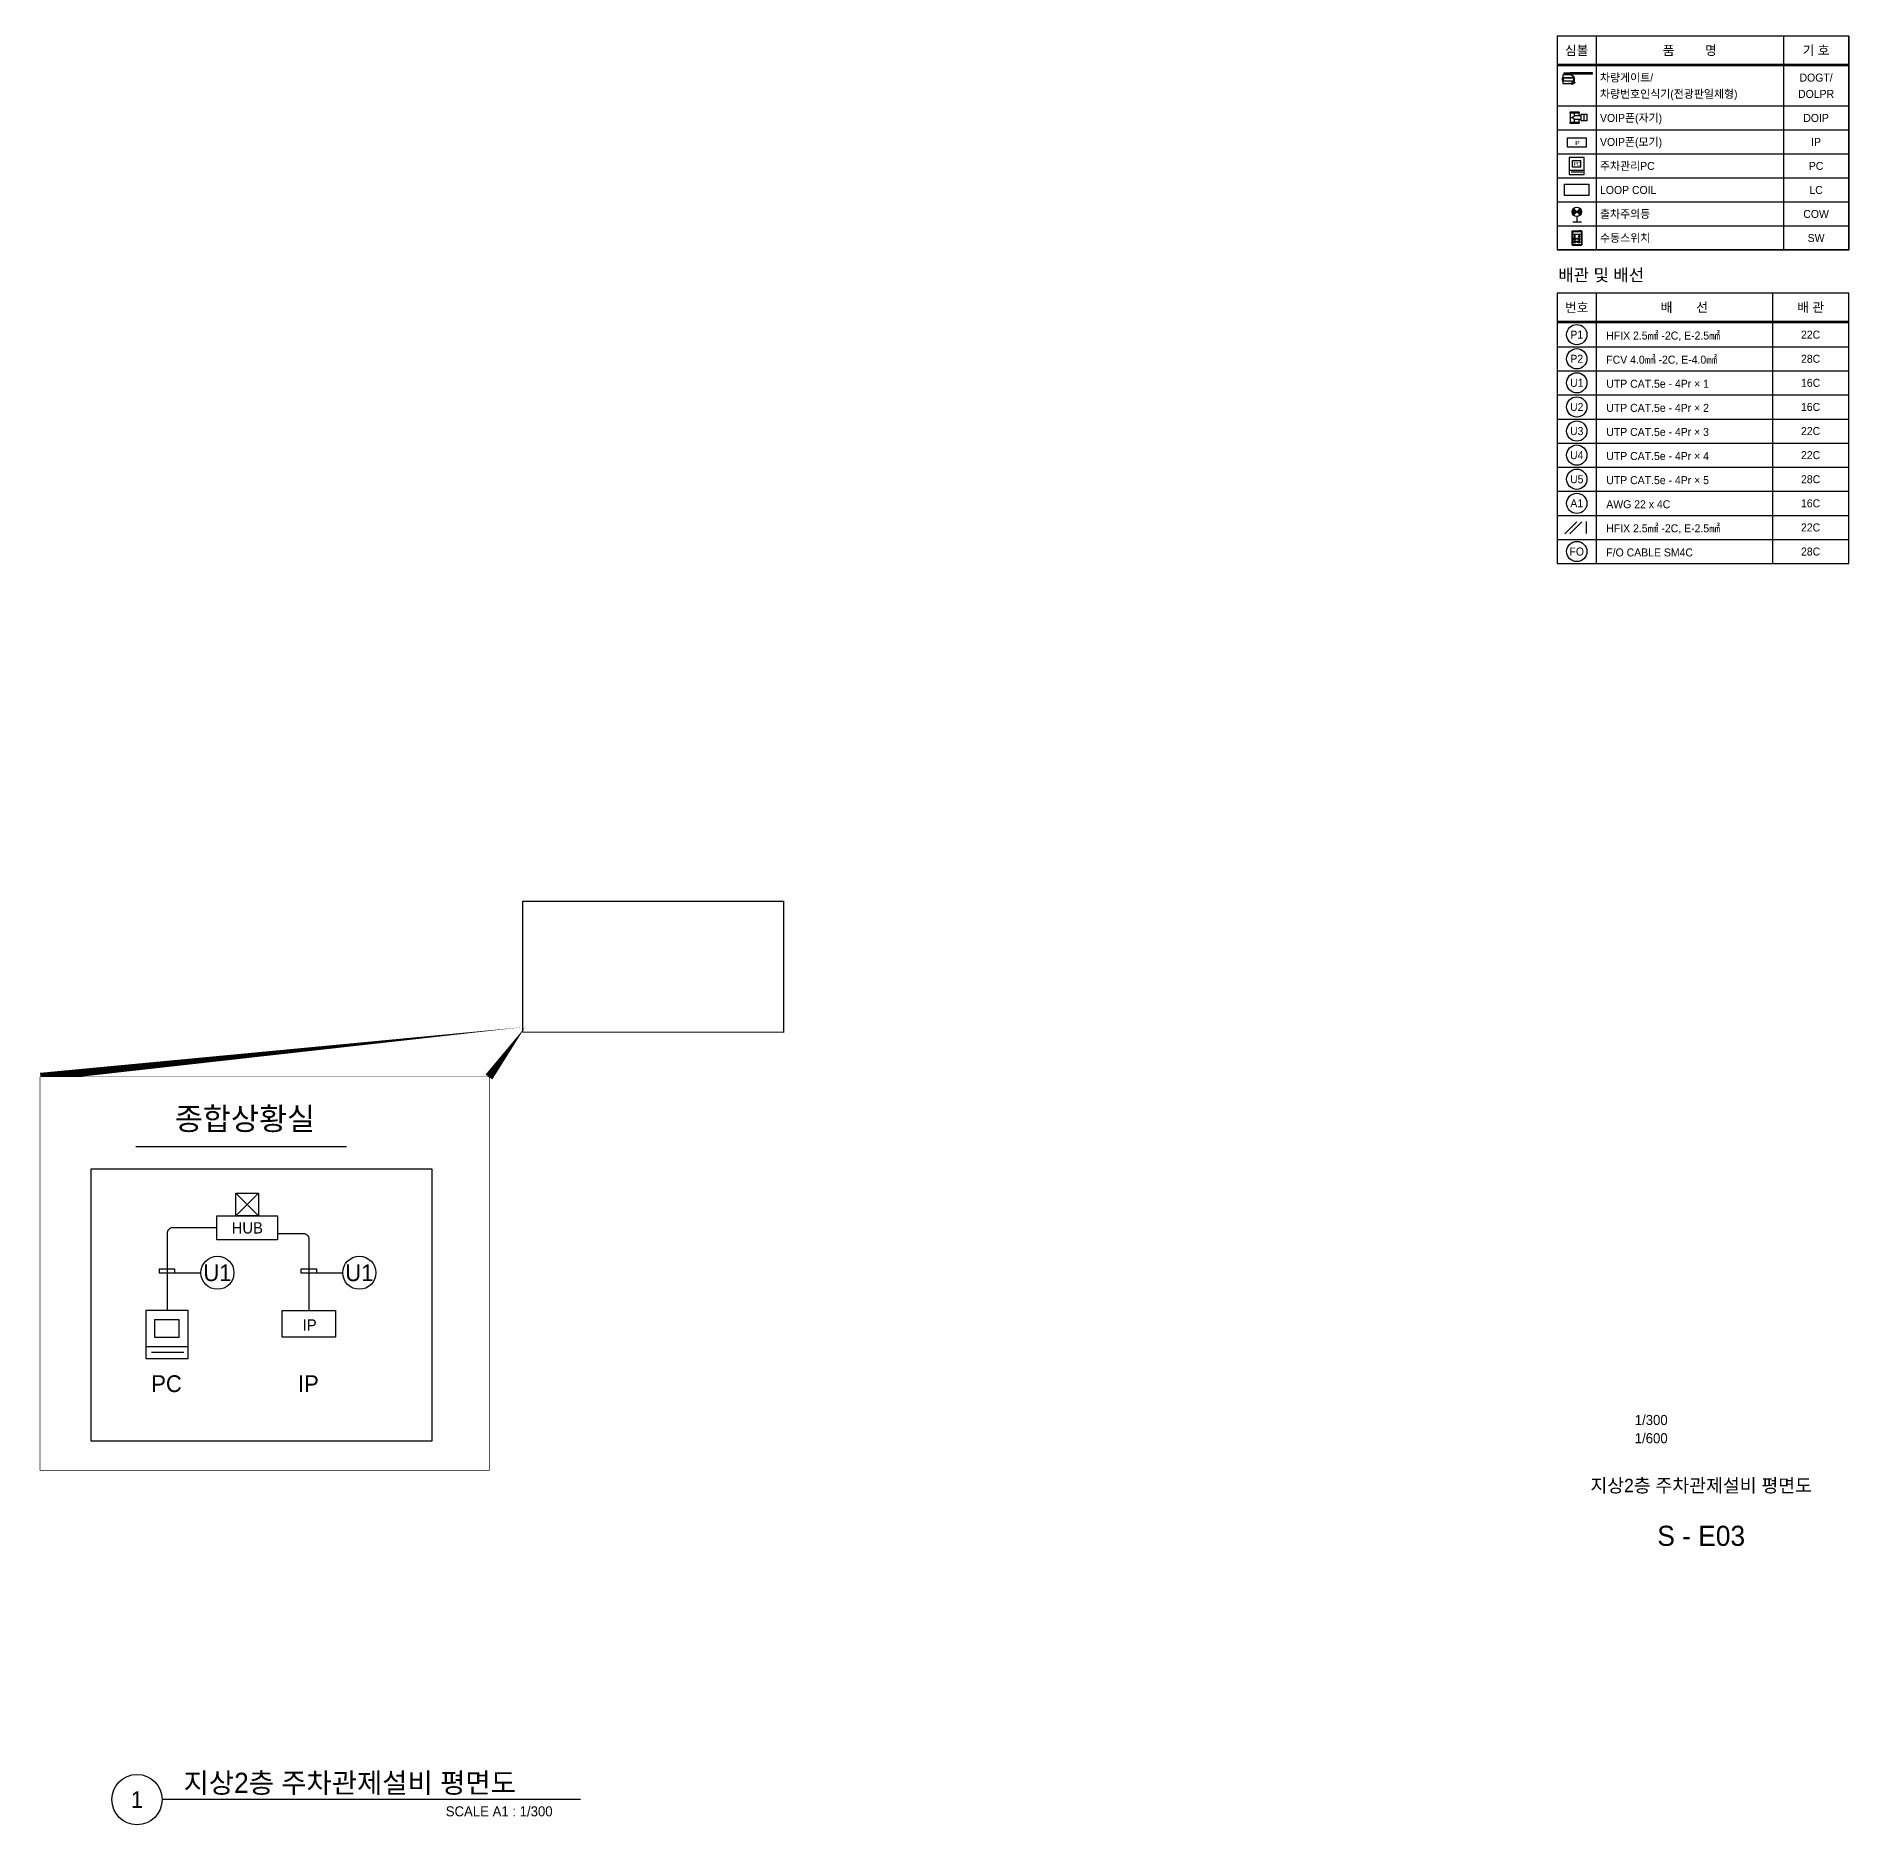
# Model space of a CAD drawing. Header units: millimetres. Extents: x 84326 to 246448, y -347550 to -9398.
# Drawn here: x 84326 to 246448, y -169350 to -9398 of the extents above; entities that cross this region are included whole.
import ezdxf
from ezdxf.enums import TextEntityAlignment as Align

# ---------------------------------------------------------------- set-up
doc = ezdxf.new("R2010")
doc.units = ezdxf.units.MM
doc.header["$LTSCALE"] = 300
doc.set_wipeout_variables(frame=1)
for name, color, linetype in [('-----20 General Symbol', 3, 'Continuous'), ('-----29 Cable Schedule', 1, 'Continuous'), ('-----29 Indicator', 1, 'Continuous'), ('-----30 Text', 2, 'Continuous'), ('-----41 Drawing Title', 2, 'Continuous'), ('-----42 Drawing Number', 2, 'Continuous'), ('-----43 Drawing Scale', 3, 'Continuous'), ('6', 6, 'Continuous')]:
    doc.layers.add(name, color=color, linetype=linetype)
doc.styles.add('ELEC', font='')
doc.styles.get('ELEC').set_extended_font_data('Dotum')

# ---------------------------------------------------------------- blocks, each defined once
blk = doc.blocks.new('범례-1')
at = {"layer": '-----20 General Symbol'}
h = blk.add_hatch(color=1, dxfattribs=at)
h.paths.add_polyline_path([(-5212, -3917), (-5149, -3979), (-5212, -4042, -0.414214)])
h.paths.add_polyline_path([(-5149, -3979), (-5087, -3917, -0.198912), (-5061, -3979, -0.198912), (-5087, -4042)])
h = blk.add_hatch(color=256, dxfattribs=at)
h.paths.add_polyline_path([(-5151, -4489, 0.414214), (-5150, -4490), (-5139, -4490, 0.414214), (-5138, -4489), (-5138, -4475, 0.393456), (-5139, -4475), (-5139, -4475, 0.435281), (-5139, -4475), (-5139, -4488, -0.435281), (-5139, -4489), (-5149, -4489, -0.435281), (-5150, -4488), (-5150, -4475, -0.393456), (-5149, -4474), (-5143, -4474, 0.414214), (-5143, -4473, 0.414214), (-5143, -4473), (-5149, -4473, 0.414214), (-5150, -4474)])
h.paths.add_polyline_path([(-5151, -4543, 0.414214), (-5150, -4545), (-5139, -4545, 0.414214), (-5138, -4543), (-5138, -4532, 0.393456), (-5139, -4532), (-5139, -4532, 0.435281), (-5139, -4532), (-5139, -4543, -0.435281), (-5139, -4544), (-5149, -4544, -0.435281), (-5150, -4543), (-5150, -4529, -0.393456), (-5149, -4528), (-5139, -4528, 0.414214), (-5139, -4528, 0.414214), (-5139, -4527), (-5149, -4527, 0.414214), (-5150, -4528)])
h.paths.add_polyline_path([(-5145, -4476, 0.556907), (-5145, -4476), (-5144, -4477, 0.284599), (-5143, -4477), (-5135, -4471, 0.556907), (-5135, -4471), (-5137, -4470, 0.284599), (-5137, -4470)])
h.paths.add_polyline_path([(-5146, -4531, 0.414214), (-5145, -4531), (-5134, -4531, 0.414214), (-5134, -4531), (-5134, -4529, 0.414214), (-5134, -4529), (-5145, -4529, 0.414214), (-5146, -4529)])
for p, q in [((-5418, -1474), (-5418, -1506)), ((-5418, -1474), (-5414, -1474)), ((-5418, -1506), (-5414, -1506)), ((-5414, -1474), (-5414, -1468)), ((-5414, -1474), (-5413, -1474)), ((-5414, -1506), (-5414, -1474)), ((-5414, -1506), (-5413, -1506)), ((-5414, -1512), (-5414, -1506)), ((-5413, -1409), (-5413, -1457)), ((-5257, -1409), (-5413, -1409)), ((-5413, -1468), (-5413, -1457)), ((-5413, -1457), (-5407, -1457)), ((-5407, -1468), (-5413, -1468)), ((-5413, -1468), (-5413, -1469)), ((-5413, -1529), (-5413, -1469)), ((-5413, -1469), (-5407, -1469)), ((-5407, -1529), (-5413, -1529)), ((-5413, -1529), (-5413, -1571)), ((-5413, -1571), (-5257, -1571)), ((-5407, -1457), (-5407, -1468)), ((-5407, -1457), (-5203, -1457)), ((-5407, -1468), (-5203, -1468)), ((-5407, -1469), (-5203, -1469)), ((-5407, -1469), (-5407, -1529)), ((-5203, -1529), (-5407, -1529)), ((-5399, -1468), (-5399, -1469)), ((-5393, -1373), (-5393, -1388)), ((-5393, -1388), (-5273, -1388)), ((-5390, -1370), (-5276, -1370)), ((-5370, -1391), (-5370, -1388)), ((-5358, -1391), (-5370, -1391)), ((-5358, -1391), (-5358, -1388)), ((-5342, -1388), (-5342, -1409)), ((-5324, -1409), (-5324, -1388)), ((-5309, -1391), (-5309, -1388)), ((-5297, -1391), (-5309, -1391)), ((-5305, -1571), (-5305, -1571)), ((-5287, -1571), (-5305, -1571)), ((-5301, -1571), (-5301, -1572)), ((-5292, -1572), (-5301, -1572)), ((-5297, -1391), (-5297, -1388)), ((-5292, -1572), (-5292, -1571)), ((-5287, -1571), (-5287, -1571)), ((-5273, -1373), (-5273, -1388)), ((-5257, -1409), (-5197, -1451)), ((-5197, -1529), (-5257, -1571)), ((-5256, -1409), (-5256, -1409)), ((-5238, -1594), (-5255, -1569)), ((-5251, -1412), (-5251, -1413)), ((-5203, -1446), (-5251, -1412)), ((-5233, -1590), (-5250, -1566)), ((-5188, -1558), (-5233, -1590)), ((-5212, -1468), (-5212, -1469)), ((-5188, -1558), (-5205, -1534)), ((-5203, -1447), (-5203, -1446)), ((-5203, -1468), (-5203, -1457)), ((-5203, -1457), (-5197, -1457)), ((-5197, -1468), (-5203, -1468)), ((-5203, -1529), (-5203, -1469)), ((-5203, -1469), (-5197, -1469)), ((-5197, -1529), (-5203, -1529)), ((-5183, -1555), (-5200, -1530)), ((-5198, -1449), (-5198, -1450)), ((-5197, -1457), (-5197, -1451)), ((-5197, -1457), (-5197, -1468)), ((-5197, -1469), (-5197, -1468)), ((-5197, -1469), (-5197, -1529)), ((-5276, -2127), (-5276, -2296)), ((-5191, -2180), (-5191, -2180)), ((-5191, -2242), (-5191, -2242)), ((-5107, -2180), (-5107, -2127)), ((-5107, -2296), (-5107, -2242)), ((-5231, -3138), (-5231, -3018)), ((-5231, -3018), (-5072, -3018)), ((-5072, -3138), (-5072, -3018)), ((-5072, -3138), (-5231, -3138)), ((-5239, -4341), (-5239, -4595)), ((-5234, -4336), (-5107, -4336)), ((-5231, -4349), (-5231, -4587)), ((-5226, -4344), (-5066, -4344)), ((-5058, -4336), (-5107, -4336)), ((-5061, -4349), (-5061, -4587)), ((-5053, -4341), (-5053, -4595)), ((-5234, -4600), (-5058, -4600)), ((-5226, -4592), (-5066, -4592))]:
    blk.add_line(p, q, dxfattribs=at)
for points in [[(-5273, -1396), (-5273, -1365), (-4863, -1365), (-4863, -1396)], [(-5065, -2275), (-5065, -2148), (-4963, -2148), (-4963, -2275)], [(-5326, -2591), (-4974, -2591), (-4974, -2767), (-5326, -2767)], [(-5380, -3458), (-4921, -3458), (-4921, -3669), (-5380, -3669)], [(-5177, -4453), (-5177, -4420), (-5199, -4420), (-5199, -4453)], [(-5113, -4453), (-5113, -4420), (-5090, -4420), (-5090, -4453)]]:
    blk.add_lwpolyline(points, close=True, dxfattribs=at)
for points in [[(-5256, -1409), (-5256, -1409), (-5255, -1409), (-5255, -1409), (-5254, -1410), (-5254, -1410), (-5253, -1411), (-5252, -1411), (-5251, -1412)], [(-5233, -1590), (-5234, -1591), (-5235, -1591), (-5236, -1592), (-5236, -1593), (-5237, -1593), (-5237, -1593), (-5238, -1593), (-5238, -1594)], [(-5203, -1446), (-5202, -1446), (-5201, -1447), (-5200, -1448), (-5199, -1448), (-5199, -1449), (-5198, -1449), (-5198, -1449), (-5198, -1449)], [(-5183, -1555), (-5183, -1555), (-5183, -1555), (-5184, -1556), (-5184, -1556), (-5185, -1557), (-5186, -1557), (-5187, -1558), (-5188, -1558)], [(-5276, -2211), (-5222, -2211)], [(-5065, -2180), (-5149, -2180), (-5191, -2180)], [(-5191, -2242), (-5149, -2242), (-5065, -2242)], [(-5014, -2275), (-5014, -2148)], [(-5291, -2958), (-5291, -3277), (-5012, -3277), (-5012, -2958), (-5291, -2958)], [(-5291, -3197), (-5012, -3197)], [(-5039, -3237), (-5255, -3237)], [(-5194, -4429), (-5195, -4424)], [(-5195, -4448), (-5194, -4429)], [(-5182, -4424), (-5182, -4424), (-5194, -4424)], [(-5194, -4429), (-5182, -4429)], [(-5182, -4429), (-5181, -4424)], [(-5181, -4448), (-5182, -4429)], [(-5108, -4424), (-5108, -4424), (-5096, -4424)], [(-5107, -4429), (-5108, -4424)], [(-5108, -4448), (-5107, -4429)], [(-5096, -4429), (-5107, -4429)], [(-5096, -4429), (-5095, -4424)], [(-5095, -4448), (-5096, -4429)]]:
    blk.add_lwpolyline(points, dxfattribs=at)
for points in [[(-5276, -2110, -0.414214), (-5267, -2101), (-5115, -2101, -0.414214), (-5107, -2110), (-5107, -2127), (-5276, -2127), (-5276, -2110)], [(-5267, -2321, -0.414214), (-5276, -2313), (-5276, -2296), (-5107, -2296), (-5107, -2313, -0.414214), (-5115, -2321), (-5267, -2321)], [(-5139, -4475), (-5139, -4488, -0.435281), (-5139, -4489), (-5149, -4489, -0.435281), (-5150, -4488), (-5150, -4475, -0.393456), (-5149, -4474), (-5143, -4474, 0.414214), (-5143, -4473), (-5143, -4473, 0.414214), (-5143, -4473), (-5149, -4473, 0.414214), (-5150, -4474), (-5151, -4489, 0.414214), (-5150, -4490), (-5139, -4490, 0.414214), (-5138, -4489), (-5138, -4475, 0.393456), (-5139, -4475), (-5139, -4475, 0.435281)], [(-5139, -4532), (-5139, -4543, -0.435281), (-5139, -4544), (-5149, -4544, -0.435281), (-5150, -4543), (-5150, -4529, -0.393456), (-5149, -4528), (-5139, -4528, 0.414214), (-5139, -4528), (-5139, -4528, 0.414214), (-5139, -4527), (-5149, -4527, 0.414214), (-5150, -4528), (-5151, -4543, 0.414214), (-5150, -4545), (-5139, -4545, 0.414214), (-5138, -4543), (-5138, -4532, 0.393456), (-5139, -4532), (-5139, -4532, 0.435281)], [(-5145, -4529), (-5134, -4529, -0.414214), (-5134, -4529), (-5134, -4531, -0.414214), (-5134, -4531), (-5145, -4531, -0.414214), (-5146, -4531), (-5146, -4529, -0.414214)], [(-5145, -4476), (-5137, -4470, -0.284599), (-5137, -4470), (-5135, -4471, -0.556907), (-5135, -4471), (-5143, -4477, -0.284599), (-5144, -4477), (-5145, -4476, -0.556907)]]:
    blk.add_lwpolyline(points, format="xyb", close=True, dxfattribs=at)
for points in [[(-5191, -2296), (-5191, -2242, -1), (-5191, -2180), (-5191, -2127)], [(-5201, -4472, 0.377782), (-5204, -4476, 0.063166), (-5204, -4501)], [(-5201, -4558, -0.377782), (-5204, -4555, -0.063166), (-5204, -4530)], [(-5175, -4472, 0.031502), (-5188, -4472, 0.031502), (-5201, -4472)], [(-5199, -4476, 0.377782), (-5200, -4477, 0.06326), (-5200, -4500, 0.377782), (-5199, -4501)], [(-5201, -4504, 0.031502), (-5188, -4505, 0.031502), (-5175, -4504)], [(-5201, -4527, -0.031502), (-5188, -4526, -0.031502), (-5175, -4527)], [(-5199, -4555, -0.377782), (-5200, -4554, -0.06326), (-5200, -4531, -0.377782), (-5199, -4530)], [(-5175, -4558, -0.031502), (-5188, -4559, -0.031502), (-5201, -4558)], [(-5177, -4476, 0.031502), (-5188, -4475, 0.031502), (-5199, -4476)], [(-5199, -4501, 0.031502), (-5188, -4501, 0.031502), (-5177, -4501)], [(-5199, -4530, -0.031502), (-5188, -4529, -0.031502), (-5177, -4530)], [(-5177, -4555, -0.031502), (-5188, -4556, -0.031502), (-5199, -4555)], [(-5194, -4449, 0.000003), (-5194, -4449), (-5182, -4449)], [(-5116, -4472, 0.377782), (-5119, -4476, 0.063166), (-5119, -4501)], [(-5116, -4558, -0.377782), (-5119, -4555, -0.063166), (-5119, -4530)], [(-5115, -4476, 0.377782), (-5116, -4477, 0.06326), (-5116, -4500, 0.377782), (-5115, -4501)], [(-5115, -4555, -0.377782), (-5116, -4554, -0.06326), (-5116, -4531, -0.377782), (-5115, -4530)], [(-5091, -4472, 0.031502), (-5104, -4472, 0.031502), (-5116, -4472)], [(-5116, -4504, 0.031502), (-5104, -4505, 0.031502), (-5091, -4504)], [(-5116, -4527, -0.031502), (-5104, -4526, -0.031502), (-5091, -4527)], [(-5091, -4558, -0.031502), (-5104, -4559, -0.031502), (-5116, -4558)], [(-5093, -4476, 0.031502), (-5104, -4475, 0.031502), (-5115, -4476)], [(-5115, -4501, 0.031502), (-5104, -4501, 0.031502), (-5093, -4501)], [(-5115, -4530, -0.031502), (-5104, -4529, -0.031502), (-5093, -4530)], [(-5093, -4555, -0.031502), (-5104, -4556, -0.031502), (-5115, -4555)], [(-5096, -4449, -0.000003), (-5096, -4449), (-5108, -4449)]]:
    blk.add_lwpolyline(points, format="xyb", dxfattribs=at)
at = {"layer": '-----20 General Symbol', "color": 1}
for points in [[(-5212, -3917), (-5087, -4042)], [(-5087, -3917), (-5212, -4042)], [(-5149, -4068), (-5149, -4165)], [(-5221, -4165), (-5059, -4165)]]:
    blk.add_lwpolyline(points, dxfattribs=at)
at = {"layer": '-----20 General Symbol', "elevation": 0}
blk.add_lwpolyline([(-5231, -4398), (-5061, -4398)], dxfattribs=at)
at = {"layer": '-----20 General Symbol', "const_width": 0.42}
for points in [[(-5156, -4424), (-5156, -4421, -0.414214), (-5152, -4417), (-5138, -4417, -0.414214), (-5134, -4421), (-5134, -4424)], [(-5156, -4449), (-5156, -4451, 0.414214), (-5152, -4455), (-5138, -4455, 0.414214), (-5134, -4451), (-5134, -4449)]]:
    blk.add_lwpolyline(points, format="xyb", dxfattribs=at)
at = {"layer": '-----20 General Symbol'}
for centre, radius in [((-5255, -2113), 6.76), ((-5255, -2309), 6.76), ((-5128, -2113), 6.76), ((-5128, -2309), 6.76), ((-5194, -4491), 0.71), ((-5194, -4539), 0.71), ((-5193, -4490), 0.71), ((-5193, -4541), 0.71), ((-5191, -4488), 0.71), ((-5191, -4543), 0.71), ((-5190, -4487), 0.71), ((-5190, -4544), 0.71), ((-5188, -4485), 0.995), ((-5188, -4546), 0.995), ((-5187, -4487), 0.71), ((-5187, -4544), 0.71), ((-5185, -4488), 0.71), ((-5185, -4543), 0.71), ((-5183, -4490), 0.71), ((-5183, -4541), 0.71), ((-5182, -4491), 0.71), ((-5182, -4539), 0.71), ((-5110, -4491), 0.71), ((-5110, -4539), 0.71), ((-5109, -4490), 0.71), ((-5109, -4541), 0.71), ((-5107, -4488), 0.71), ((-5107, -4543), 0.71), ((-5106, -4487), 0.71), ((-5106, -4544), 0.71), ((-5104, -4485), 0.995), ((-5104, -4546), 0.995), ((-5102, -4487), 0.71), ((-5102, -4544), 0.71), ((-5101, -4488), 0.71), ((-5101, -4543), 0.71), ((-5099, -4490), 0.71), ((-5099, -4541), 0.71), ((-5098, -4491), 0.71), ((-5098, -4539), 0.71)]:
    blk.add_circle(centre, radius, dxfattribs=at)
at = {"layer": '-----20 General Symbol', "color": 1}
blk.add_circle((-5149, -3979), 88.5, dxfattribs=at)
at = {"layer": '-----20 General Symbol'}
for centre, radius, start, end in [((-5412, -1474), 5.76, 101.537, 180), ((-5412, -1506), 5.76, 180, 258.463), ((-5414, -1468), 0.24, 281.537, 0), ((-5414, -1512), 0.24, 0, 78.463), ((-5390, -1373), 3, 90, 180), ((-5276, -1373), 3, 0, 90), ((-5234, -4341), 4.93, 90, 180), ((-5226, -4349), 4.93, 90, 180), ((-5066, -4349), 4.93, 0, 90), ((-5058, -4341), 4.93, 0, 90), ((-5234, -4595), 4.93, 180, 270), ((-5226, -4587), 4.93, 180, 270), ((-5200, -4501), 3.31, 180.0001, 262.7828), ((-5200, -4530), 3.31, 97.2172, 179.9999), ((-5107, -4436), 88.4, 172.7605, 187.2394), ((-5194, -4425), 1.26, 97.2172, 179.9999), ((-5194, -4447), 1.26, 179.9999, 262.7826), ((-5182, -4425), 1.26, 0.0001, 82.7828), ((-5182, -4447), 1.26, 277.2174, 0.0001), ((-5269, -4436), 88.4, 352.5524, 7.2395), ((-5177, -4477), 1.28, 0.0001, 82.7828), ((-5177, -4500), 1.28, 277.2174, 0.0001), ((-5177, -4531), 1.28, 359.9999, 82.7826), ((-5177, -4554), 1.28, 277.2172, 359.9999), ((-5265, -4488), 89.8, 352.7606, 7.2395), ((-5265, -4543), 89.8, 352.7605, 7.2394), ((-5176, -4476), 3.31, 0.0001, 82.7828), ((-5176, -4501), 3.31, 277.2174, 0.0001), ((-5176, -4530), 3.31, 359.9999, 82.7826), ((-5176, -4555), 3.31, 277.2172, 359.9999), ((-5272, -4488), 100, 352.7708, 7.2283), ((-5272, -4542), 100, 352.7717, 7.2292), ((-5116, -4501), 3.31, 180.0001, 262.7828), ((-5116, -4530), 3.31, 97.2172, 179.9999), ((-5107, -4425), 1.26, 97.2172, 179.9999), ((-5021, -4436), 88.4, 172.7605, 187.4476), ((-5107, -4447), 1.26, 179.9999, 262.7826), ((-5096, -4425), 1.26, 0.0001, 82.7828), ((-5096, -4447), 1.26, 277.2174, 0.0001), ((-5182, -4436), 88.4, 352.7606, 7.2395), ((-5093, -4477), 1.28, 0.0001, 82.7828), ((-5093, -4500), 1.28, 277.2174, 0.0001), ((-5093, -4531), 1.28, 359.9999, 82.7826), ((-5093, -4554), 1.28, 277.2172, 359.9999), ((-5181, -4488), 89.8, 352.7606, 7.2395), ((-5181, -4543), 89.8, 352.7605, 7.2394), ((-5092, -4476), 3.31, 0.0001, 82.7828), ((-5092, -4501), 3.31, 277.2174, 0.0001), ((-5092, -4530), 3.31, 359.9999, 82.7826), ((-5092, -4555), 3.31, 277.2172, 359.9999), ((-5188, -4488), 100, 352.7708, 7.2283), ((-5188, -4542), 100, 352.7717, 7.2292), ((-5066, -4587), 4.93, 270, 360), ((-5058, -4595), 4.93, 270, 360)]:
    blk.add_arc(centre, radius, start, end, dxfattribs=at)
at = {"layer": '-----29 Cable Schedule', "color": 3}
for p, q in [((-5514, -687), (-5514, -4693)), ((-51, -687), (-5514, -687)), ((-51, -4693), (-51, -687)), ((-51, -687), (-51, -4693)), ((-51, -4693), (-5514, -4693)), ((-5514, -4693), (-51, -4693)), ((-5514, -5501), (-5514, -10571)), ((-51, -5501), (-5514, -5501)), ((-5514, -5502), (-5514, -10571)), ((-51, -5502), (-5514, -5502)), ((-51, -10571), (-51, -5501)), ((-51, -10571), (-51, -5502)), ((-5514, -10571), (-51, -10571))]:
    blk.add_line(p, q, dxfattribs=at)
at = {"layer": '-----29 Cable Schedule'}
for p, q in [((-4789, -687), (-4789, -4693)), ((-1276, -687), (-1276, -4693)), ((-5514, -1212), (-51, -1212)), ((-5514, -1237), (-51, -1237)), ((-5514, -1993), (-51, -1993)), ((-5514, -1993), (-51, -1993)), ((-5514, -2443), (-51, -2443)), ((-5514, -2893), (-51, -2893)), ((-5514, -2893), (-51, -2893)), ((-5514, -3343), (-51, -3343)), ((-5514, -3793), (-51, -3793)), ((-5514, -3793), (-51, -3793)), ((-5514, -4243), (-51, -4243)), ((-4786, -5502), (-4786, -10571)), ((-1480, -5502), (-1480, -10571)), ((-5514, -6029), (-51, -6029)), ((-5514, -6054), (-51, -6054)), ((-5514, -6506), (-51, -6506)), ((-5514, -6957), (-51, -6957)), ((-5514, -7409), (-51, -7409)), ((-5514, -7861), (-51, -7861)), ((-5514, -8312), (-51, -8312)), ((-5514, -8764), (-51, -8764)), ((-5514, -9216), (-51, -9216)), ((-5514, -9668), (-51, -9668)), ((-5514, -10119), (-51, -10119))]:
    blk.add_line(p, q, dxfattribs=at)
at = {"layer": '-----29 Indicator', "color": 1}
for p, q in [((-5374, -10011), (-5150, -9787)), ((-5279, -10011), (-5055, -9787)), ((-4972, -9784), (-4972, -10008))]:
    blk.add_line(p, q, dxfattribs=at)
at = {"layer": '-----29 Indicator'}
for centre in [(-5150, -6280), (-5150, -6732), (-5150, -7183), (-5150, -7635), (-5150, -8087), (-5150, -8538), (-5150, -8990), (-5150, -9442), (-5150, -10345)]:
    blk.add_circle(centre, 190, dxfattribs=at)
at = {"layer": '-----20 General Symbol', "style": 'ELEC'}
blk.add_text('IP', height=75, dxfattribs=at).set_placement((-5145, -2688), align=Align.MIDDLE_CENTER)
at = {"layer": '-----20 General Symbol', "style": 'ELEC', "width": 0.7}
blk.add_text('PC', height=70, dxfattribs=at).set_placement((-5145, -3078), align=Align.MIDDLE_CENTER)
at = {"layer": '-----20 General Symbol', "style": 'ELEC'}
for s, height, p in [('OFF', 4.2, (-5192, -4446)), ('ON', 4.2, (-5191, -4434)), ('잠금', 5.04, (-5151, -4427)), ('해제', 5.04, (-5151, -4452)), ('열림', 5.04, (-5151, -4502)), ('닫힘', 5.04, (-5151, -4556)), ('OFF', 4.2, (-5106, -4446)), ('ON', 4.2, (-5104, -4434))]:
    blk.add_text(s, height=height, dxfattribs=at).set_placement(p)
at = {"layer": '-----30 Text', "style": 'ELEC'}
for s, p in [('심볼', (-5151, -949)), ('품         명', (-3032, -949)), ('기 호', (-663, -949)), ('번호', (-5150, -5765)), ('배       선', (-3133, -5765)), ('배 관', (-766, -5765))]:
    blk.add_text(s, height=175, dxfattribs=at).set_placement(p, align=Align.MIDDLE)
for s, p in [('차량게이트/', (-4714, -1462)), ('차량번호인식기(전광판일체형)', (-4714, -1768)), ('VOIP폰(자기)', (-4714, -2218)), ('VOIP폰(모기)', (-4714, -2668)), ('주차관리PC', (-4714, -3118)), ('LOOP COIL', (-4714, -3568)), ('출차주의등', (-4714, -4018)), ('수동스위치', (-4714, -4468)), ('HFIX 2.5㎟ -2C, E-2.5㎟', (-4596, -6297)), ('FCV 4.0㎟ -2C, E-4.0㎟', (-4596, -6749)), ('UTP CAT.5e - 4Pr × 1', (-4596, -7200)), ('UTP CAT.5e - 4Pr × 2', (-4596, -7652)), ('UTP CAT.5e - 4Pr × 3', (-4596, -8104)), ('UTP CAT.5e - 4Pr × 4', (-4596, -8555)), ('UTP CAT.5e - 4Pr × 5', (-4596, -9007)), ('AWG 22 x 4C', (-4596, -9459)), ('HFIX 2.5㎟ -2C, E-2.5㎟', (-4596, -9910)), ('F/O CABLE SM4C', (-4596, -10362))]:
    blk.add_text(s, height=150, dxfattribs=at).set_placement(p, align=Align.MIDDLE_LEFT)
for s, p in [('DOLPR', (-663, -1768)), ('DOGT/', (-663, -1462)), ('DOIP', (-663, -2218)), ('IP', (-663, -2668)), ('PC', (-663, -3118)), ('LC', (-663, -3568)), ('COW', (-663, -4018)), ('SW', (-663, -4468)), ('P1', (-5150, -6280)), ('22C', (-766, -6280)), ('P2', (-5150, -6732)), ('28C', (-766, -6732)), ('U1', (-5150, -7183)), ('16C', (-766, -7183)), ('U2', (-5150, -7635)), ('16C', (-766, -7635)), ('U3', (-5150, -8087)), ('22C', (-766, -8087)), ('U4', (-5150, -8538)), ('22C', (-766, -8538)), ('U5', (-5150, -8990)), ('28C', (-766, -8990)), ('A1', (-5150, -9442)), ('16C', (-766, -9442)), ('22C', (-766, -9893)), ('FO', (-5150, -10345)), ('28C', (-766, -10345))]:
    blk.add_text(s, height=150, dxfattribs=at).set_placement(p, align=Align.MIDDLE_CENTER)
blk.add_text('배관 및 배선', height=230, dxfattribs=at).set_placement((-5496, -5277))

msp = doc.modelspace()

# ---------------------------------------------------------------- linework, layer by layer
at = {"layer": '-----29 Indicator', "elevation": 0}
for points in [[(128070, -97997, 0, 747, 0), (84700, -102476, 747, 747, 0)], [(128070, -97997, 0, 747, 0), (124817, -102476, 747, 747, 0)]]:
    msp.add_lwpolyline(points, format="xyseb", dxfattribs=at)
msp.add_lwpolyline([(84700, -102476), (124817, -102476), (124817, -137654), (84700, -137654)], close=True, dxfattribs=at)
at = {"layer": '-----41 Drawing Title', "color": 7}
msp.add_line((133012, -167100), (95588, -167100), dxfattribs=at)
msp.add_circle((93338, -167100), 2250, dxfattribs=at)
at = {"layer": '6'}
msp.add_lwpolyline([(127854, -86745), (151154, -86745), (151154, -98510), (127854, -98480)], close=True, dxfattribs=at)

# ---------------------------------------------------------------- block references
at = {"xscale": 4.771445988610838, "yscale": 4.771445988610838, "zscale": 4.771445988610838}
msp.add_blockref('범례-1', (246691, -6120), dxfattribs=at)

# ---------------------------------------------------------------- texts
at = {"layer": '-----41 Drawing Title', "style": 'ELEC'}
msp.add_text('지상2층 주차관제설비 평면도', height=1200, dxfattribs=at).set_placement((233250, -139010), align=Align.MIDDLE_CENTER)
at = {"layer": '-----41 Drawing Title', "color": 2, "style": 'ELEC'}
msp.add_text('지상2층 주차관제설비 평면도', height=1800, dxfattribs=at).set_placement((97505, -166500))
at = {"layer": '-----41 Drawing Title', "color": 7, "style": 'ELEC'}
msp.add_text('1', height=1500, dxfattribs=at).set_placement((93338, -167100), align=Align.MIDDLE)
at = {"layer": '-----41 Drawing Title', "style": 'ELEC'}
msp.add_text('SCALE A1 : 1/300', height=900, dxfattribs=at).set_placement((130512, -168600), align=Align.RIGHT)
at = {"layer": '-----42 Drawing Number', "style": 'ELEC'}
msp.add_text('S - E03', height=1800, dxfattribs=at).set_placement((233250, -143510), align=Align.MIDDLE_CENTER)
at = {"layer": '-----43 Drawing Scale', "style": 'ELEC'}
for s, p in [('1/300', (228779, -133150)), ('1/600', (228779, -134780))]:
    msp.add_text(s, height=900, dxfattribs=at).set_placement(p, align=Align.MIDDLE_CENTER)

# ---------------------------------------------------------------- next in the draw order: wipeouts: each hides what was drawn before it
msp.add_wipeout([(84700, -102476), (124817, -102476), (124817, -137654), (84700, -137654)]).translate(0, 0, 0).dxf.layer = '-----29 Indicator'

# ---------------------------------------------------------------- next in the draw order: linework, layer by layer
at = {"layer": '-----20 General Symbol'}
for p, q in [((94947, -125770), (94947, -124157)), ((94947, -124157), (97099, -124157)), ((97099, -125770), (97099, -124157)), ((97099, -125770), (94947, -125770))]:
    msp.add_line(p, q, dxfattribs=at)
at = {"layer": '-----20 General Symbol', "elevation": 0}
for points in [[(102191, -112876), (104215, -112876), (104215, -114901), (102191, -114901)], [(100492, -114901), (105914, -114901), (105914, -117033), (100492, -117033)], [(106336, -123350), (111096, -123350), (111096, -125730), (106336, -125730)]]:
    msp.add_lwpolyline(points, close=True, dxfattribs=at)
for points in [[(104215, -112876), (102191, -114901)], [(102191, -112876), (104215, -114901)], [(94140, -123350), (94140, -127653), (97906, -127653), (97906, -123350), (94140, -123350)], [(94140, -126577), (97906, -126577)], [(97541, -127115), (94626, -127115)]]:
    msp.add_lwpolyline(points, dxfattribs=at)
at = {"layer": '-----29 Indicator', "color": 1, "elevation": 0}
for points in [[(119704, -110694), (119704, -135036), (89239, -135036), (89239, -110694)], [(95308, -119984), (96737, -119984), (96737, -119663), (95308, -119663)], [(108002, -119984), (109431, -119984), (109431, -119663), (108002, -119663)]]:
    msp.add_lwpolyline(points, close=True, dxfattribs=at)
for points in [[(96737, -119984), (99053, -119984)], [(109431, -119984), (111747, -119984)]]:
    msp.add_lwpolyline(points, dxfattribs=at)
at = {"layer": '-----29 Indicator', "color": 1}
for centre in [(100533, -119984, 0), (113226, -119984, 0)]:
    msp.add_circle(centre, 1479, dxfattribs=at)
at = {"layer": '-----30 Text', "elevation": 0}
msp.add_lwpolyline([(93247, -108689), (112071, -108689)], dxfattribs=at)
at = {"layer": '6', "elevation": 0}
for points in [[(100492, -115967), (96529, -115967, 0.4142136), (96023, -116473), (96023, -123350)], [(105914, -116464), (108210, -116464, -0.4142136), (108716, -116970), (108716, -123350)]]:
    msp.add_lwpolyline(points, format="xyb", dxfattribs=at)

# ---------------------------------------------------------------- next in the draw order: texts
at = {"layer": '-----20 General Symbol', "style": 'ELEC'}
for s, p in [('HUB', (103203, -115967, 0)), ('IP', (108783, -124653, 0))]:
    msp.add_text(s, height=1012.3, dxfattribs=at).set_placement(p, align=Align.MIDDLE_CENTER)
at = {"layer": '-----30 Text', "style": 'ELEC'}
for s, height, p in [('종합상황실', 2000, (102992, -106207, 0)), ('U1', 1500, (100533, -119984, 0)), ('U1', 1500, (113226, -119984, 0)), ('PC', 1500, (95980, -129903, 0)), ('IP', 1500, (108673, -129903, 0))]:
    msp.add_text(s, height=height, dxfattribs=at).set_placement(p, align=Align.MIDDLE_CENTER)

doc.saveas('drawing.dxf')
